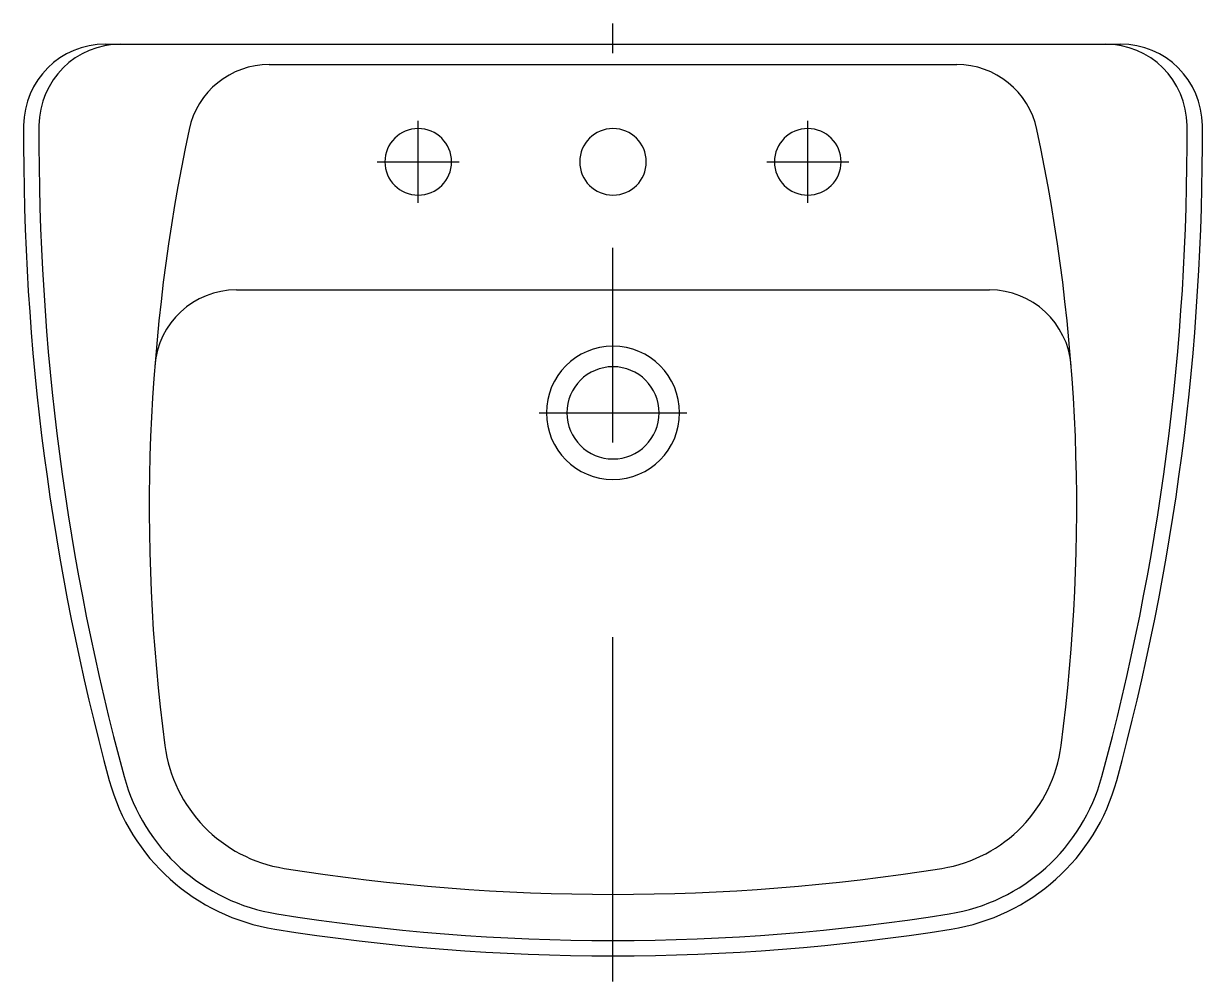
# Model space of a CAD drawing. Extents: x -511.38 to -510.774, y 440.999 to 441.491.
import ezdxf

# ---------------------------------------------------------------- set-up
doc = ezdxf.new("R2010")
doc.units = 0
doc.header["$LTSCALE"] = 0.589475
doc.header["$MEASUREMENT"] = 0
doc.linetypes.add('AXES', pattern=[0.54, 0.3, -0.08, 0.08, -0.08])
doc.linetypes.add('CONTINU', pattern=[0])
doc.layers.get('0').update_dxf_attribs({"linetype": 'CONTINUOUS'})
doc.layers.add('DECA_EIXOS', color=5, linetype='AXES')

msp = doc.modelspace()

# ---------------------------------------------------------------- linework, layer by layer
at = {"linetype": 'CONTINU'}
for points in [[(-511.33741, 441.48024, 0.412638), (-511.37952, 441.43836)], [(-511.32952, 441.48024, 0.412628), (-511.37162, 441.43836)], [(-510.78215, 441.43842, 0.412628), (-510.82425, 441.48024)], [(-510.77426, 441.43836, 0.412638), (-510.81636, 441.48024)], [(-511.25337, 441.46971, 0.354083), (-511.29456, 441.43637)], [(-510.85922, 441.43637, 0.354083), (-510.9004, 441.46971)], [(-511.37952, 441.43836, 0.067788), (-511.33553, 441.10189)], [(-511.37162, 441.43836, 0.067797), (-511.32791, 441.10396)], [(-511.29456, 441.43637, 0.085328), (-511.30701, 441.11988)], [(-511.17689, 441.43682, 1), (-511.17689, 441.40261)], [(-511.17689, 441.40261, 1), (-511.17689, 441.43682)], [(-511.07689, 441.43682, 1), (-511.07689, 441.40261)], [(-511.07689, 441.40261, 1), (-511.07689, 441.43682)], [(-510.97689, 441.43682, 1), (-510.97689, 441.40261)], [(-510.97689, 441.40261, 1), (-510.97689, 441.43682)], [(-510.84677, 441.11988, 0.085327), (-510.85922, 441.43637)], [(-510.82586, 441.10396, 0.067851), (-510.78215, 441.43842)], [(-510.81824, 441.10189, 0.067788), (-510.77426, 441.43836)], [(-511.27016, 441.35392, 0.392391), (-511.31215, 441.31498)], [(-510.84164, 441.31512, 0.391432), (-510.88361, 441.35392)], [(-511.07689, 441.32498, 1), (-511.07689, 441.25656)], [(-511.07689, 441.25656, 1), (-511.07689, 441.32498)], [(-511.07689, 441.31445, 1), (-511.07689, 441.26708)], [(-511.07689, 441.26708, 1), (-511.07689, 441.31445)], [(-511.30701, 441.11988, 0.331988), (-511.24572, 441.05676)], [(-510.90802, 441.05676, 0.331989), (-510.84677, 441.11988)], [(-511.33553, 441.10189, 0.295072), (-511.25049, 441.02554)], [(-511.32791, 441.10396, 0.295072), (-511.24945, 441.03337)], [(-510.90428, 441.03337, 0.295073), (-510.82586, 441.10396)], [(-510.90329, 441.02554, 0.295074), (-510.81824, 441.10189)], [(-511.24572, 441.05676, 0.079122), (-510.90802, 441.05676)], [(-511.24945, 441.03337, 0.079127), (-510.90428, 441.03337)], [(-511.25049, 441.02554, 0.079119), (-510.90329, 441.02554)]]:
    msp.add_lwpolyline(points, format="xyb", dxfattribs=at)
for points in [[(-511.33741, 441.48024), (-510.81636, 441.48024)], [(-511.25337, 441.46971), (-510.9004, 441.46971)], [(-511.27016, 441.35392), (-510.88361, 441.35392)]]:
    msp.add_lwpolyline(points, dxfattribs=at)
at = {"layer": 'DECA_EIXOS'}
for points in [[(-511.07689, 440.99866), (-511.07689, 441.49077)], [(-511.17689, 441.39866), (-511.17689, 441.44077)], [(-510.97689, 441.39866), (-510.97689, 441.44077)], [(-511.19794, 441.41971), (-511.15583, 441.41971)], [(-510.99794, 441.41971), (-510.95583, 441.41971)], [(-511.11478, 441.29077), (-511.03899, 441.29077)]]:
    msp.add_lwpolyline(points, dxfattribs=at)

doc.saveas('drawing.dxf')
